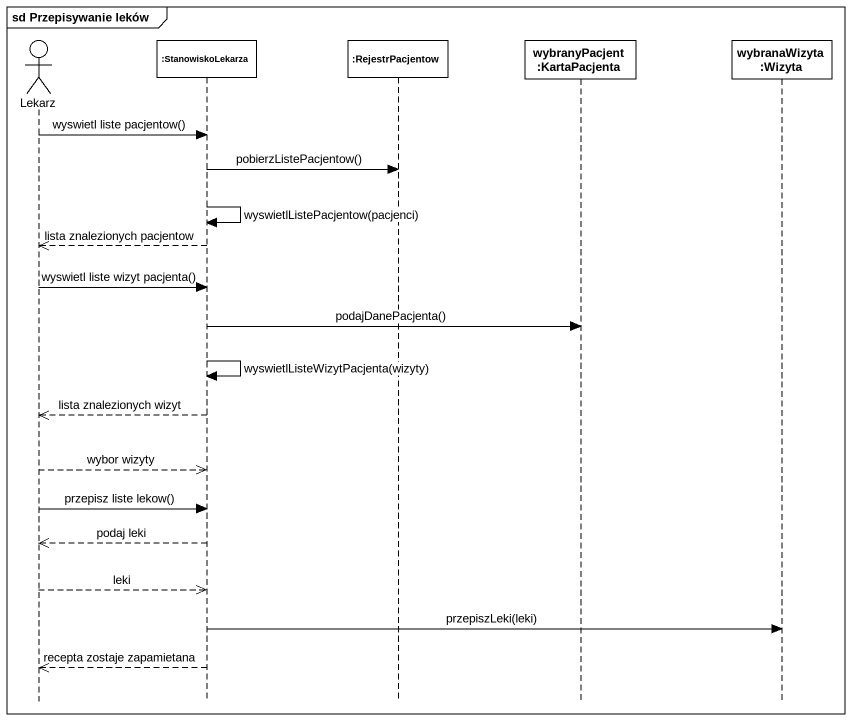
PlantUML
@startuml
mainframe sd Przepisywanie leków
hide footbox
actor Lekarz
participant ":StanowiskoLekarza" as StanowiskoLekarza
participant ":RejestrPacjentow" as RejestrPacjentow
participant "wybranyPacjent :KartaPacjenta" as wybranyPacjent_KartaPacjenta
participant "wybranaWizyta :Wizyta" as wybranaWizyta_Wizyta

Lekarz -> StanowiskoLekarza : wyswietl liste pacjentow()
StanowiskoLekarza -> RejestrPacjentow : pobierzListePacjentow()
StanowiskoLekarza -> StanowiskoLekarza : wyswietlListePacjentow(pacjenci)
StanowiskoLekarza -->> Lekarz : lista znalezionych pacjentow
Lekarz -> StanowiskoLekarza : wyswietl liste wizyt pacjenta()
StanowiskoLekarza -> wybranyPacjent_KartaPacjenta : podajDanePacjenta()
StanowiskoLekarza -> StanowiskoLekarza : wyswietlListeWizytPacjenta(wizyty)
StanowiskoLekarza -->> Lekarz : lista znalezionych wizyt
Lekarz -->> StanowiskoLekarza : wybor wizyty
Lekarz -> StanowiskoLekarza : przepisz liste lekow()
StanowiskoLekarza -->> Lekarz : podaj leki
Lekarz -->> StanowiskoLekarza : leki
StanowiskoLekarza -> wybranaWizyta_Wizyta : przepiszLeki(leki)
StanowiskoLekarza -->> Lekarz : recepta zostaje zapamietana
@enduml
